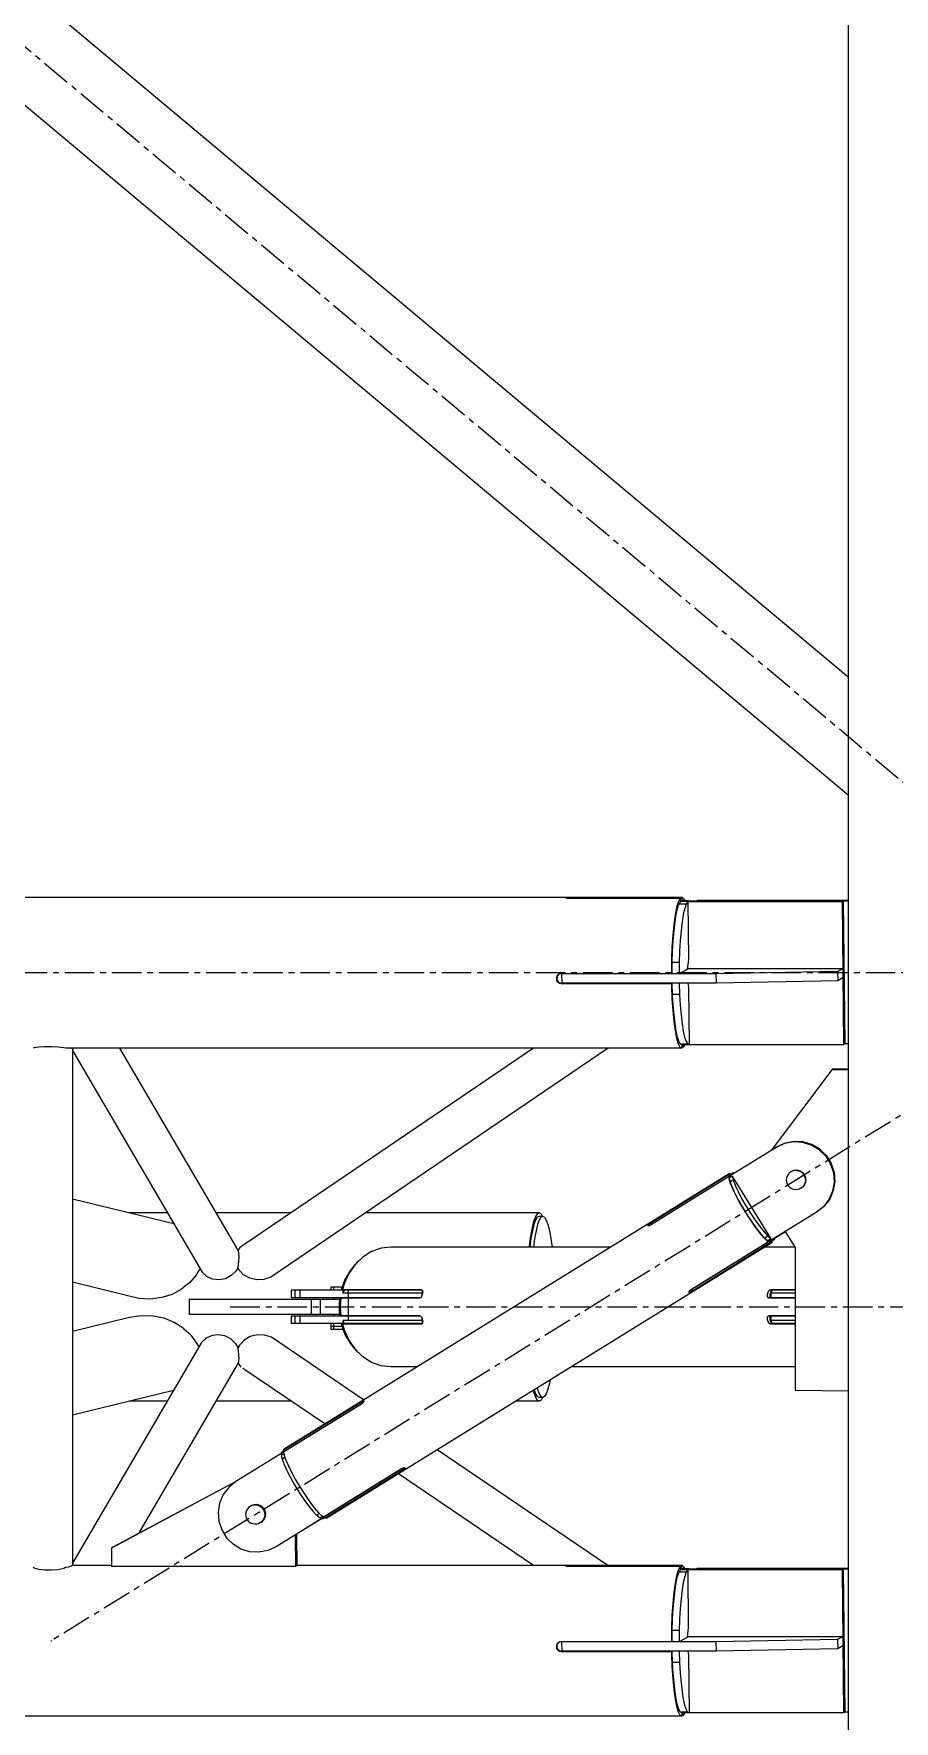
# Model space of a CAD drawing. Header units: millimetres. Extents: x 5143 to 30813, y 232 to 21408.
# Drawn here: x 11544.3 to 11776.2, y 7428.6 to 7883.3 of the extents above; entities that cross this region are included whole.
import ezdxf

# ---------------------------------------------------------------- set-up
doc = ezdxf.new("R2010")
doc.units = ezdxf.units.MM
doc.header["$LTSCALE"] = 0.25
doc.linetypes.add('CENTER', pattern=[50.8, 31.75, -6.35, 6.35, -6.35])
doc.linetypes.add('XKITLINE00', pattern=[0])

msp = doc.modelspace()

# ---------------------------------------------------------------- linework, layer by layer
at = {"color": 8, "linetype": 'CENTER'}
for p, q in [((10096.38, 9090.27), (11840, 7630.27)), ((11840, 7630.27), (10454.1, 7630.27)), ((11840, 7630.27), (11549.01, 7450.27)), ((11749.82, 7574.52), (11750.78, 7575.07)), ((11629, 7544.77), (11629, 7535.77)), ((11597.32, 7540.27), (11840, 7540.27)), ((11605.15, 7484.98), (11604.18, 7484.43))]:
    msp.add_line(p, q, dxfattribs=at)
at = {"color": 8, "linetype": 'XKITLINE00'}
for p, q in [((11763.8, 8951.04), (11763.8, 7286.23)), ((11763.8, 7709.97), (10987.16, 8360.28)), ((11763.8, 7678.19), (10968.19, 8344.39)), ((11718.97, 7650.57), (10454.1, 7650.57)), ((11687.8, 7650.47), (11687.7, 7650.44)), ((11687.7, 7650.44), (11687.7, 7650.41)), ((11687.79, 7650.38), (11687.7, 7650.41)), ((11687.96, 7650.35), (11687.79, 7650.38)), ((11687.97, 7650.5), (11687.8, 7650.47)), ((11688.21, 7650.33), (11687.96, 7650.35)), ((11688.23, 7650.52), (11687.97, 7650.5)), ((11688.51, 7650.32), (11688.21, 7650.33)), ((11688.53, 7650.54), (11688.23, 7650.52)), ((11688.85, 7650.32), (11688.51, 7650.32)), ((11688.87, 7650.55), (11688.53, 7650.54)), ((11718.57, 7650.32), (11688.85, 7650.32)), ((11689.23, 7650.55), (11688.87, 7650.55)), ((11688.87, 7650.55), (11688.88, 7650.32)), ((11718.94, 7650.55), (11689.23, 7650.55)), ((11689.23, 7650.55), (11689.23, 7650.32)), ((11718.01, 7649.35), (11717.57, 7647.86)), ((11718.17, 7648.79), (11717.77, 7647.63)), ((11718.48, 7650.27), (11718.01, 7649.35)), ((11718.59, 7649.48), (11718.17, 7648.79)), ((11720.15, 7648.79), (11718.17, 7648.79)), ((11718.57, 7650.32), (11718.48, 7650.27)), ((11718.57, 7650.32), (11718.57, 7649.45)), ((11762.51, 7649.61), (11718.57, 7649.61)), ((11720.57, 7649.48), (11718.59, 7649.48)), ((11718.93, 7649.67), (11718.93, 7649.61)), ((11720.91, 7649.67), (11718.93, 7649.67)), ((11718.97, 7650.57), (11718.94, 7650.55)), ((11718.94, 7650.55), (11718.95, 7649.67)), ((11719.46, 7650.27), (11718.97, 7650.57)), ((11719.46, 7650.27), (11719.76, 7649.67)), ((11720.15, 7648.79), (11719.75, 7647.63)), ((11720.57, 7649.48), (11720.15, 7648.79)), ((11720.57, 7649.48), (11720.74, 7633.92)), ((11762.17, 7649.42), (11720.57, 7649.42)), ((11720.91, 7649.67), (11720.91, 7649.61)), ((11721.03, 7649.61), (11720.91, 7649.67)), ((11723.17, 7649.77), (11722.89, 7649.61)), ((11763.8, 7649.61), (11722.89, 7649.61)), ((11763.8, 7649.77), (11723.17, 7649.77)), ((11762.51, 7649.61), (11762.17, 7649.42)), ((11762.17, 7649.42), (11762.58, 7610.94)), ((11762.51, 7649.61), (11762.93, 7611.13)), ((11717.08, 7644.02), (11716.8, 7641.66)), ((11717.16, 7645.83), (11716.82, 7643.32)), ((11717.4, 7646.03), (11717.08, 7644.02)), ((11717.57, 7647.86), (11717.16, 7645.83)), ((11717.77, 7647.63), (11717.4, 7646.03)), ((11719.06, 7644.02), (11718.78, 7641.66)), ((11719.38, 7646.03), (11719.06, 7644.02)), ((11719.75, 7647.63), (11719.38, 7646.03)), ((11716.54, 7640.42), (11716.33, 7637.22)), ((11716.82, 7643.32), (11716.54, 7640.42)), ((11716.8, 7641.66), (11716.57, 7639.01)), ((11718.78, 7641.66), (11718.55, 7639.01)), ((11716.33, 7637.22), (11716.2, 7633.8)), ((11716.41, 7636.13), (11716.32, 7633.11)), ((11716.57, 7639.01), (11716.41, 7636.13)), ((11718.39, 7636.13), (11718.3, 7633.11)), ((11718.55, 7639.01), (11718.39, 7636.13)), ((11686.11, 7630), (11685.79, 7629.86)), ((11686.45, 7630.04), (11686.11, 7630)), ((11716.17, 7630.04), (11686.45, 7630.04)), ((11686.63, 7630.04), (11686.58, 7630.01)), ((11716.29, 7630.01), (11686.58, 7630.01)), ((11686.58, 7630.01), (11686.61, 7627.52)), ((11716.2, 7633.8), (11716.16, 7630.27)), ((11716.16, 7630.27), (11716.17, 7630.04)), ((11716.29, 7630.11), (11716.17, 7630.04)), ((11716.32, 7633.11), (11716.29, 7630.01)), ((11718.27, 7630.01), (11716.29, 7630.01)), ((11718.3, 7633.11), (11716.32, 7633.11)), ((11718.3, 7633.11), (11718.27, 7630.01)), ((11720.42, 7631.23), (11718.27, 7630.01)), ((11728.18, 7630.01), (11718.28, 7630.01)), ((11720.74, 7633.92), (11720.42, 7631.23)), ((11762.36, 7631.42), (11720.44, 7631.42)), ((11760.98, 7630.64), (11728.18, 7630.01)), ((11728.18, 7630.01), (11728.21, 7627.52)), ((11762.36, 7631.42), (11760.98, 7630.64)), ((11760.98, 7630.64), (11761.01, 7628.15)), ((11762.36, 7631.42), (11762.39, 7628.93)), ((11685.17, 7629.04), (11685.13, 7628.7)), ((11685.13, 7628.7), (11685.18, 7628.35)), ((11685.3, 7629.37), (11685.17, 7629.04)), ((11685.18, 7628.35), (11685.32, 7628.02)), ((11685.34, 7629.14), (11685.29, 7628.79)), ((11685.29, 7628.79), (11685.34, 7628.44)), ((11685.51, 7629.65), (11685.3, 7629.37)), ((11685.32, 7628.02), (11685.54, 7627.75)), ((11685.47, 7629.46), (11685.34, 7629.14)), ((11685.34, 7628.44), (11685.48, 7628.12)), ((11685.67, 7629.74), (11685.47, 7629.46)), ((11685.48, 7628.12), (11685.7, 7627.84)), ((11685.79, 7629.86), (11685.51, 7629.65)), ((11685.82, 7627.53), (11685.54, 7627.75)), ((11685.88, 7629.9), (11685.67, 7629.74)), ((11685.98, 7627.62), (11685.7, 7627.84)), ((11686.14, 7627.4), (11685.82, 7627.53)), ((11686.3, 7627.49), (11685.98, 7627.62)), ((11686.3, 7627.49), (11686.14, 7627.4)), ((11686.49, 7627.35), (11686.14, 7627.4)), ((11686.65, 7627.44), (11686.3, 7627.49)), ((11686.65, 7627.44), (11686.49, 7627.35)), ((11716.2, 7627.35), (11686.49, 7627.35)), ((11716.31, 7627.52), (11686.61, 7627.52)), ((11716.32, 7627.44), (11686.65, 7627.44)), ((11689.11, 7627.52), (11689.11, 7627.44)), ((11716.32, 7627.42), (11716.2, 7627.35)), ((11716.2, 7627.35), (11716.2, 7626.75)), ((11716.2, 7626.75), (11716.33, 7623.33)), ((11718.29, 7627.52), (11716.31, 7627.52)), ((11716.32, 7627.52), (11716.31, 7627.52)), ((11716.31, 7627.52), (11716.41, 7624.49)), ((11718.3, 7627.52), (11718.29, 7627.52)), ((11718.29, 7627.52), (11718.39, 7624.49)), ((11728.21, 7627.52), (11718.3, 7627.52)), ((11720.64, 7627.52), (11720.82, 7626.44)), ((11720.82, 7626.44), (11720.99, 7610.88)), ((11761.01, 7628.15), (11728.21, 7627.52)), ((11762.39, 7628.93), (11761.01, 7628.15)), ((11716.33, 7623.33), (11716.54, 7620.12)), ((11718.39, 7624.49), (11716.41, 7624.49)), ((11716.41, 7624.49), (11716.57, 7621.61)), ((11716.57, 7621.61), (11716.79, 7618.95)), ((11718.39, 7624.49), (11718.55, 7621.61)), ((11718.55, 7621.61), (11718.77, 7618.95)), ((11716.54, 7620.12), (11716.82, 7617.23)), ((11716.79, 7618.95), (11717.07, 7616.58)), ((11716.82, 7617.23), (11717.16, 7614.72)), ((11717.07, 7616.58), (11717.4, 7614.57)), ((11718.77, 7618.95), (11719.05, 7616.58)), ((11719.05, 7616.58), (11719.38, 7614.57)), ((11717.16, 7614.72), (11717.57, 7612.69)), ((11717.4, 7614.57), (11717.76, 7612.95)), ((11717.57, 7612.69), (11718.01, 7611.2)), ((11717.76, 7612.95), (11718.16, 7611.78)), ((11718.16, 7611.78), (11718.58, 7611.08)), ((11719.38, 7614.57), (11719.74, 7612.95)), ((11719.74, 7612.95), (11720.14, 7611.78)), ((11720.14, 7611.78), (11720.56, 7611.08)), ((11544.4, 7610.05), (11544.17, 7609.97)), ((11545.66, 7610.25), (11544.4, 7610.05)), ((11547.25, 7610.36), (11545.66, 7610.25)), ((11549.01, 7610.37), (11547.25, 7610.36)), ((11550.77, 7610.27), (11549.01, 7610.37)), ((11552.36, 7610.08), (11550.77, 7610.27)), ((11552.86, 7609.97), (11552.36, 7610.08)), ((11718.97, 7609.97), (11552.84, 7609.97)), ((11553.62, 7609.96), (11552.86, 7609.97)), ((11554.43, 7609.95), (11553.62, 7609.96)), ((11554.23, 7609.97), (11554.21, 7609.95)), ((11554.58, 7609.94), (11554.43, 7609.95)), ((11554.62, 7609.97), (11554.58, 7609.94)), ((11554.71, 7609.97), (11554.71, 7470.61)), ((11554.71, 7609.34), (11589.66, 7549.64)), ((11567.45, 7609.97), (11599.05, 7556.01)), ((11678.97, 7609.97), (11601.17, 7557.21)), ((11699.1, 7609.97), (11608.16, 7548.3)), ((11718.01, 7611.2), (11718.48, 7610.28)), ((11718.97, 7609.97), (11718.48, 7610.28)), ((11720.56, 7611.08), (11718.58, 7611.08)), ((11719.01, 7610.88), (11718.58, 7611.08)), ((11719, 7610), (11718.97, 7609.97)), ((11718.99, 7610.88), (11719, 7610)), ((11719.37, 7610.23), (11719, 7610.23)), ((11720.99, 7610.88), (11719.01, 7610.88)), ((11719.37, 7610.88), (11719.37, 7610.23)), ((11719.46, 7610.28), (11719.37, 7610.23)), ((11719.76, 7610.88), (11719.46, 7610.28)), ((11720.99, 7610.88), (11720.56, 7611.08)), ((11762.58, 7610.94), (11720.99, 7610.94)), ((11762.93, 7611.13), (11762.58, 7610.94)), ((11763.8, 7611.13), (11762.93, 7611.13)), ((11759.42, 7604.18), (11743.1, 7582.47)), ((11759.83, 7604.42), (11759.42, 7604.18)), ((11763.8, 7604.13), (11759.42, 7604.18)), ((11763.8, 7604.37), (11759.83, 7604.42)), ((11749.05, 7584.77), (11746.64, 7584.31)), ((11749.26, 7584.88), (11746.84, 7584.43)), ((11751.51, 7584.63), (11749.05, 7584.77)), ((11751.71, 7584.74), (11749.26, 7584.88)), ((11753.87, 7583.9), (11751.51, 7584.63)), ((11754.07, 7584.02), (11751.71, 7584.74)), ((11744.41, 7583.28), (11731.56, 7575.34)), ((11746.64, 7584.31), (11744.41, 7583.28)), ((11744.62, 7583.4), (11744.41, 7583.28)), ((11746.84, 7584.43), (11744.62, 7583.4)), ((11746.84, 7584.43), (11746.64, 7584.31)), ((11755.99, 7582.63), (11753.87, 7583.9)), ((11756.2, 7582.75), (11754.07, 7584.02)), ((11757.76, 7580.89), (11755.99, 7582.63)), ((11757.96, 7581), (11756.2, 7582.75)), ((11757.76, 7580.89), (11759.06, 7578.77)), ((11757.96, 7581), (11759.27, 7578.89)), ((11731.7, 7576.16), (11611.76, 7501.97)), ((11731.55, 7575.83), (11710.56, 7562.84)), ((11731.7, 7576.16), (11731.55, 7575.83)), ((11731.55, 7575.83), (11731.78, 7575.47)), ((11732.08, 7576.13), (11731.7, 7576.16)), ((11732.58, 7576.05), (11731.74, 7575.53)), ((11731.8, 7575.71), (11731.74, 7575.53)), ((11731.74, 7575.53), (11731.78, 7575.47)), ((11732.59, 7575.52), (11731.75, 7575)), ((11732.64, 7576.23), (11731.8, 7575.71)), ((11731.91, 7575.82), (11731.8, 7575.71)), ((11732.75, 7576.34), (11731.91, 7575.82)), ((11732.08, 7576.13), (11732.17, 7575.98)), ((11732.64, 7576.23), (11732.58, 7576.05)), ((11732.58, 7576.05), (11732.62, 7575.99)), ((11732.59, 7575.52), (11743.01, 7558.65)), ((11732.59, 7575.52), (11732.85, 7574.47)), ((11732.75, 7576.34), (11732.64, 7576.23)), ((11732.91, 7576.38), (11732.75, 7576.34)), ((11733.1, 7576.34), (11732.91, 7576.38)), ((11733.1, 7576.34), (11733.13, 7576.3)), ((11747.36, 7575.55), (11747.2, 7575.07)), ((11747.61, 7575.98), (11747.36, 7575.55)), ((11747.95, 7576.36), (11747.61, 7575.98)), ((11748.35, 7576.67), (11747.95, 7576.36)), ((11748.8, 7576.89), (11748.35, 7576.67)), ((11748.91, 7576.95), (11748.46, 7576.73)), ((11749.29, 7577.02), (11748.8, 7576.89)), ((11749.4, 7577.08), (11748.91, 7576.95)), ((11749.79, 7577.05), (11749.29, 7577.02)), ((11749.9, 7577.11), (11749.4, 7577.08)), ((11750.29, 7576.98), (11749.79, 7577.05)), ((11750.4, 7577.04), (11749.9, 7577.11)), ((11750.77, 7576.81), (11750.29, 7576.98)), ((11750.88, 7576.87), (11750.4, 7577.04)), ((11751.21, 7576.55), (11750.77, 7576.81)), ((11751.32, 7576.61), (11750.88, 7576.87)), ((11751.59, 7576.21), (11751.21, 7576.55)), ((11751.7, 7576.28), (11751.32, 7576.61)), ((11751.59, 7576.21), (11751.89, 7575.81)), ((11751.7, 7576.28), (11752, 7575.87)), ((11752, 7575.87), (11751.89, 7575.81)), ((11751.89, 7575.81), (11752.12, 7575.35)), ((11752, 7575.87), (11752.23, 7575.41)), ((11752.23, 7575.41), (11752.36, 7574.92)), ((11759.06, 7578.77), (11759.83, 7576.41)), ((11759.27, 7578.89), (11760.03, 7576.53)), ((11759.83, 7576.41), (11760.01, 7573.94)), ((11760.03, 7576.53), (11760.22, 7574.06)), ((11731.57, 7575.3), (11710.57, 7562.31)), ((11731.56, 7575.33), (11710.67, 7562.4)), ((11731.56, 7575.34), (11731.76, 7575.01)), ((11731.57, 7575.3), (11731.75, 7575)), ((11731.57, 7575.3), (11731.62, 7574.87)), ((11731.62, 7574.87), (11732.02, 7573.6)), ((11731.75, 7575), (11732.01, 7573.95)), ((11732.85, 7574.47), (11732.01, 7573.95)), ((11732.01, 7573.95), (11732.53, 7572.56)), ((11732.02, 7573.6), (11732.69, 7571.99)), ((11732.53, 7572.56), (11733.3, 7570.88)), ((11732.69, 7571.99), (11733.6, 7570.12)), ((11732.85, 7574.47), (11733.37, 7573.08)), ((11733.3, 7570.88), (11734.27, 7569)), ((11733.37, 7573.08), (11734.14, 7571.4)), ((11734.14, 7571.4), (11735.11, 7569.52)), ((11747.2, 7575.07), (11747.14, 7574.56)), ((11747.14, 7574.56), (11747.17, 7574.06)), ((11747.17, 7574.06), (11747.3, 7573.56)), ((11747.3, 7573.56), (11747.53, 7573.11)), ((11747.53, 7573.11), (11747.84, 7572.7)), ((11748.22, 7572.36), (11747.84, 7572.7)), ((11748.65, 7572.1), (11748.22, 7572.36)), ((11749.13, 7571.94), (11748.65, 7572.1)), ((11749.63, 7571.87), (11749.13, 7571.94)), ((11750.14, 7571.9), (11749.63, 7571.87)), ((11750.62, 7572.02), (11750.14, 7571.9)), ((11751.08, 7572.24), (11750.62, 7572.02)), ((11751.48, 7572.55), (11751.08, 7572.24)), ((11751.19, 7572.31), (11751.08, 7572.24)), ((11751.59, 7572.61), (11751.19, 7572.31)), ((11751.81, 7572.93), (11751.48, 7572.55)), ((11751.92, 7572.99), (11751.59, 7572.61)), ((11752.06, 7573.37), (11751.81, 7572.93)), ((11752.17, 7573.43), (11751.92, 7572.99)), ((11752.22, 7573.85), (11752.06, 7573.37)), ((11752.12, 7575.35), (11752.25, 7574.86)), ((11752.33, 7573.91), (11752.17, 7573.43)), ((11752.29, 7574.35), (11752.22, 7573.85)), ((11752.25, 7574.86), (11752.29, 7574.35)), ((11752.4, 7574.41), (11752.33, 7573.91)), ((11752.36, 7574.92), (11752.4, 7574.41)), ((11759.61, 7571.51), (11758.63, 7569.24)), ((11759.81, 7571.62), (11758.84, 7569.36)), ((11760.01, 7573.94), (11759.61, 7571.51)), ((11760.22, 7574.06), (11759.81, 7571.62)), ((11582.02, 7562.7), (11554.71, 7569.34)), ((11733.6, 7570.12), (11734.71, 7568.08)), ((11734.27, 7569), (11735.4, 7567.02)), ((11734.71, 7568.08), (11735.95, 7565.99)), ((11735.11, 7569.52), (11736.24, 7567.54)), ((11735.4, 7567.02), (11736.63, 7565.03)), ((11736.24, 7567.54), (11737.47, 7565.55)), ((11757.14, 7567.29), (11755.23, 7565.75)), ((11757.35, 7567.41), (11755.44, 7565.87)), ((11758.63, 7569.24), (11757.14, 7567.29)), ((11757.35, 7567.41), (11757.14, 7567.29)), ((11758.84, 7569.36), (11757.35, 7567.41)), ((11580.28, 7565.67), (11569.79, 7565.67)), ((11613.72, 7565.67), (11593.31, 7565.67)), ((11680.51, 7565.67), (11633.78, 7565.67)), ((11678.92, 7562.91), (11678.45, 7560.82)), ((11679.11, 7562.47), (11678.69, 7560.8)), ((11679.43, 7564.43), (11678.92, 7562.91)), ((11679.56, 7563.69), (11679.11, 7562.47)), ((11679.96, 7565.36), (11679.43, 7564.43)), ((11680.03, 7564.43), (11679.56, 7563.69)), ((11680.1, 7562.47), (11679.68, 7560.8)), ((11680.51, 7565.67), (11679.96, 7565.36)), ((11680.51, 7564.67), (11680.03, 7564.43)), ((11680.55, 7563.69), (11680.1, 7562.47)), ((11681.06, 7565.36), (11680.51, 7565.67)), ((11681.5, 7564.67), (11680.51, 7564.67)), ((11681.02, 7564.43), (11680.55, 7563.69)), ((11681.5, 7564.67), (11681.02, 7564.43)), ((11681.06, 7565.36), (11681.45, 7564.67)), ((11681.98, 7564.43), (11681.5, 7564.67)), ((11681.98, 7564.43), (11682.45, 7563.69)), ((11682.45, 7563.69), (11682.9, 7562.47)), ((11682.9, 7562.47), (11683.32, 7560.8)), ((11709.84, 7562.31), (11709.82, 7562.19)), ((11709.82, 7562.19), (11709.87, 7562.12)), ((11709.86, 7562.35), (11709.84, 7562.31)), ((11709.95, 7562.43), (11709.86, 7562.35)), ((11709.98, 7562.09), (11709.87, 7562.12)), ((11710.13, 7562.56), (11709.95, 7562.43)), ((11710.14, 7562.12), (11709.98, 7562.09)), ((11710.34, 7562.7), (11710.13, 7562.56)), ((11710.35, 7562.19), (11710.14, 7562.12)), ((11710.56, 7562.84), (11710.34, 7562.7)), ((11710.34, 7562.7), (11710.57, 7562.32)), ((11710.57, 7562.31), (11710.35, 7562.19)), ((11710.56, 7562.84), (11710.79, 7562.48)), ((11710.67, 7562.4), (11710.67, 7562.38)), ((11735.95, 7565.99), (11737.27, 7563.94)), ((11736.63, 7565.03), (11737.9, 7563.13)), ((11737.27, 7563.94), (11738.59, 7562.03)), ((11737.47, 7565.55), (11738.74, 7563.65)), ((11737.9, 7563.13), (11739.15, 7561.41)), ((11738.59, 7562.03), (11739.86, 7560.37)), ((11738.74, 7563.65), (11739.98, 7561.93)), ((11739.98, 7561.93), (11741.15, 7560.48)), ((11755.23, 7565.75), (11742.38, 7557.81)), ((11755.44, 7565.87), (11755.23, 7565.75)), ((11601.17, 7557.21), (11600.41, 7556.67)), ((11601.32, 7557.26), (11601.17, 7557.21)), ((11743.21, 7557.53), (11623.27, 7483.33)), ((11678.03, 7558.24), (11677.82, 7556.42)), ((11678.31, 7558.72), (11677.99, 7556.42)), ((11678.45, 7560.82), (11678.03, 7558.24)), ((11678.69, 7560.8), (11678.31, 7558.72)), ((11679.3, 7558.72), (11678.98, 7556.42)), ((11679.68, 7560.8), (11679.3, 7558.72)), ((11683.32, 7560.8), (11683.71, 7558.72)), ((11683.71, 7558.72), (11684.02, 7556.42)), ((11742.35, 7557.83), (11721.36, 7544.84)), ((11742.48, 7557.86), (11721.49, 7544.88)), ((11742.83, 7557.56), (11721.84, 7544.57)), ((11739.15, 7561.41), (11740.31, 7559.96)), ((11739.86, 7560.37), (11741.01, 7559.03)), ((11740.31, 7559.96), (11741.33, 7558.84)), ((11741.98, 7558.08), (11741.01, 7559.03)), ((11741.15, 7560.48), (11742.17, 7559.36)), ((11742.17, 7559.36), (11741.33, 7558.84)), ((11742.17, 7558.13), (11741.33, 7558.84)), ((11742.35, 7557.83), (11741.98, 7558.08)), ((11743.01, 7558.65), (11742.17, 7559.36)), ((11743.01, 7558.65), (11742.17, 7558.13)), ((11742.17, 7558.13), (11742.35, 7557.83)), ((11742.18, 7558.13), (11742.38, 7557.81)), ((11742.6, 7557.94), (11742.83, 7557.56)), ((11742.6, 7557.94), (11742.64, 7557.87)), ((11743.48, 7558.39), (11742.64, 7557.87)), ((11742.84, 7557.83), (11742.64, 7557.87)), ((11743.21, 7557.53), (11742.83, 7557.56)), ((11743.68, 7558.35), (11742.84, 7557.83)), ((11743, 7557.87), (11742.84, 7557.83)), ((11743.84, 7558.39), (11743, 7557.87)), ((11743.35, 7557.86), (11743.21, 7557.53)), ((11743.25, 7558.03), (11743.35, 7557.86)), ((11743.44, 7558.46), (11743.48, 7558.39)), ((11743.68, 7558.35), (11743.48, 7558.39)), ((11743.84, 7558.39), (11743.68, 7558.35)), ((11743.94, 7558.5), (11743.84, 7558.39)), ((11744.01, 7558.68), (11743.94, 7558.5)), ((11743.95, 7558.77), (11744.01, 7558.68)), ((11746.89, 7560.54), (11743.97, 7558.74)), ((11746.88, 7560.55), (11743.98, 7558.76)), ((11746.87, 7560.58), (11749.51, 7556.29)), ((11599.05, 7556.01), (11598.89, 7556.16)), ((11599.05, 7556.01), (11599.25, 7555.64)), ((11599.25, 7555.64), (11599.22, 7555.59)), ((11599.25, 7555.64), (11599.48, 7555.14)), ((11599.82, 7556.25), (11599.29, 7555.47)), ((11599.53, 7553.58), (11599.42, 7551.84)), ((11599.48, 7555.14), (11599.47, 7555.04)), ((11599.47, 7555.04), (11599.57, 7553.78)), ((11599.57, 7553.78), (11599.53, 7553.58)), ((11600.41, 7556.67), (11599.82, 7556.25)), ((11632.98, 7553.7), (11630.9, 7551.69)), ((11631.97, 7552.73), (11631.46, 7552.33)), ((11635.34, 7555.2), (11632.98, 7553.7)), ((11637.91, 7556.11), (11635.34, 7555.2)), ((11640.58, 7556.42), (11637.91, 7556.11)), ((11699.8, 7556.42), (11640.58, 7556.42)), ((11749.43, 7556.42), (11741.42, 7556.42)), ((11749.51, 7556.29), (11749.51, 7517.72)), ((11588.08, 7548.84), (11586.3, 7546.8)), ((11588.59, 7549.83), (11588.08, 7548.84)), ((11589.11, 7550.58), (11588.59, 7549.83)), ((11590.91, 7548.48), (11589.66, 7549.64)), ((11592.48, 7547.76), (11590.91, 7548.48)), ((11597.55, 7548.72), (11595.97, 7547.89)), ((11598.67, 7549.83), (11597.55, 7548.72)), ((11598.81, 7549.96), (11598.67, 7549.83)), ((11599.24, 7550.72), (11598.81, 7549.96)), ((11599.35, 7551.54), (11599.24, 7550.72)), ((11599.26, 7550.9), (11599.61, 7550.24)), ((11599.42, 7551.84), (11599.35, 7551.54)), ((11600.02, 7549.83), (11599.61, 7550.24)), ((11600.02, 7549.83), (11600.86, 7548.93)), ((11602.5, 7548.01), (11600.86, 7548.93)), ((11608.16, 7548.3), (11606.34, 7547.68)), ((11629.2, 7549.25), (11627.94, 7546.46)), ((11629.63, 7550.19), (11628.19, 7547.67)), ((11630.9, 7551.69), (11629.2, 7549.25)), ((11630.84, 7551.6), (11629.63, 7550.19)), ((11631.46, 7552.33), (11630.98, 7551.77)), ((11569.62, 7543.3), (11554.71, 7546.93)), ((11581.64, 7543.67), (11578.79, 7542.78)), ((11584.15, 7545.05), (11581.64, 7543.67)), ((11585.26, 7546.02), (11584.15, 7545.05)), ((11586.3, 7546.8), (11585.26, 7546.02)), ((11594.22, 7547.56), (11592.48, 7547.76)), ((11595.97, 7547.89), (11594.22, 7547.56)), ((11604.39, 7547.58), (11602.5, 7548.01)), ((11606.34, 7547.68), (11604.39, 7547.58)), ((11613.71, 7544.77), (11613.71, 7542.77)), ((11648.98, 7544.77), (11613.71, 7544.77)), ((11614.7, 7544.77), (11614.7, 7542.77)), ((11616.04, 7544.77), (11616.04, 7542.77)), ((11627.45, 7545.57), (11624.41, 7545.57)), ((11624.41, 7545.57), (11624.41, 7544.77)), ((11625.1, 7545.57), (11625.1, 7544.77)), ((11628.19, 7547.67), (11627.2, 7544.87)), ((11627.53, 7544.87), (11627.2, 7544.87)), ((11627.94, 7546.46), (11627.53, 7544.87)), ((11648.77, 7544.87), (11627.53, 7544.87)), ((11627.62, 7544.77), (11627.62, 7543.97)), ((11628.01, 7544.77), (11627.62, 7543.97)), ((11648.86, 7543.97), (11627.62, 7543.97)), ((11628.49, 7547.67), (11628.19, 7547.67)), ((11631.45, 7544.87), (11631.45, 7544.77)), ((11633.59, 7544.87), (11633.59, 7544.77)), ((11648.93, 7544.83), (11648.77, 7544.87)), ((11649.12, 7544.5), (11648.86, 7543.97)), ((11648.86, 7543.97), (11648.86, 7543.16)), ((11648.93, 7544.83), (11649.04, 7544.7)), ((11649.03, 7543.62), (11648.95, 7543.43)), ((11649.11, 7543.93), (11649.03, 7543.62)), ((11649.04, 7544.7), (11649.12, 7544.5)), ((11649.14, 7544.23), (11649.11, 7543.93)), ((11649.12, 7544.5), (11649.14, 7544.23)), ((11720.89, 7544.41), (11720.87, 7544.29)), ((11720.87, 7544.29), (11720.92, 7544.21)), ((11720.99, 7544.54), (11720.89, 7544.41)), ((11721.04, 7544.17), (11720.92, 7544.21)), ((11721.15, 7544.69), (11720.99, 7544.54)), ((11721.08, 7544.18), (11721.04, 7544.17)), ((11721.19, 7544.22), (11721.08, 7544.18)), ((11721.36, 7544.84), (11721.15, 7544.69)), ((11721.39, 7544.32), (11721.19, 7544.22)), ((11721.36, 7544.84), (11721.61, 7544.44)), ((11721.61, 7544.44), (11721.39, 7544.32)), ((11721.49, 7544.88), (11721.46, 7544.9)), ((11721.61, 7544.95), (11721.84, 7544.57)), ((11721.84, 7544.57), (11721.61, 7544.44)), ((11741.98, 7543.62), (11741.96, 7543.43)), ((11742.06, 7543.93), (11741.98, 7543.62)), ((11742.18, 7544.23), (11742.06, 7543.93)), ((11742.34, 7544.5), (11742.18, 7544.23)), ((11742.52, 7544.7), (11742.34, 7544.5)), ((11742.7, 7544.83), (11742.52, 7544.7)), ((11742.72, 7543.62), (11742.69, 7543.32)), ((11742.88, 7544.87), (11742.7, 7544.83)), ((11743.44, 7544.83), (11742.7, 7544.83)), ((11742.8, 7543.93), (11742.72, 7543.62)), ((11742.92, 7544.23), (11742.8, 7543.93)), ((11749.51, 7544.87), (11742.88, 7544.87)), ((11743.08, 7544.5), (11742.92, 7544.23)), ((11743.36, 7544.77), (11742.96, 7543.97)), ((11749.51, 7543.97), (11742.96, 7543.97)), ((11742.96, 7543.97), (11742.96, 7542.77)), ((11743.26, 7544.7), (11743.08, 7544.5)), ((11743.35, 7544.77), (11743.26, 7544.7)), ((11743.44, 7544.83), (11743.36, 7544.77)), ((11749.51, 7544.77), (11743.36, 7544.77)), ((11743.62, 7544.87), (11743.44, 7544.83)), ((11569.62, 7543.3), (11569.53, 7543.34)), ((11572.62, 7542.59), (11569.62, 7543.3)), ((11575.73, 7542.41), (11572.62, 7542.59)), ((11578.79, 7542.78), (11575.73, 7542.41)), ((11586.15, 7542.27), (11586.15, 7538.27)), ((11624.24, 7542.27), (11586.15, 7542.27)), ((11648.58, 7542.77), (11613.71, 7542.77)), ((11619.09, 7542.27), (11619.09, 7538.27)), ((11621.52, 7542.27), (11621.52, 7538.27)), ((11626.73, 7542.27), (11624.24, 7542.27)), ((11625.06, 7542.77), (11625.06, 7542.27)), ((11626.65, 7541.48), (11626.61, 7540.27)), ((11626.61, 7540.27), (11626.65, 7539.07)), ((11626.77, 7542.67), (11626.65, 7541.48)), ((11627, 7541.48), (11626.65, 7541.48)), ((11627, 7539.07), (11626.65, 7539.07)), ((11626.65, 7539.07), (11626.77, 7537.87)), ((11627.1, 7542.67), (11626.77, 7542.67)), ((11627.1, 7542.67), (11626.9, 7540.27)), ((11626.9, 7540.27), (11627.1, 7537.87)), ((11648.34, 7542.67), (11627.1, 7542.67)), ((11632.95, 7542.77), (11632.95, 7542.67)), ((11648.51, 7542.72), (11648.34, 7542.67)), ((11648.67, 7542.85), (11648.51, 7542.72)), ((11648.81, 7543.05), (11648.67, 7542.85)), ((11648.92, 7543.32), (11648.81, 7543.05)), ((11648.95, 7543.43), (11648.92, 7543.32)), ((11741.96, 7543.43), (11741.97, 7543.32)), ((11741.97, 7543.32), (11742.03, 7543.05)), ((11742.03, 7543.05), (11742.14, 7542.85)), ((11742.28, 7542.72), (11742.14, 7542.85)), ((11742.99, 7542.72), (11742.28, 7542.72)), ((11742.44, 7542.67), (11742.28, 7542.72)), ((11749.51, 7542.67), (11742.44, 7542.67)), ((11742.69, 7543.32), (11742.69, 7543.26)), ((11742.69, 7543.26), (11742.75, 7543.05)), ((11742.75, 7543.05), (11742.85, 7542.85)), ((11742.99, 7542.72), (11742.85, 7542.85)), ((11749.51, 7542.77), (11742.96, 7542.77)), ((11743.15, 7542.67), (11742.99, 7542.72)), ((11570.09, 7537.42), (11554.71, 7533.68)), ((11573.22, 7537.9), (11570.09, 7537.42)), ((11576.38, 7537.83), (11573.22, 7537.9)), ((11579.42, 7537.22), (11576.38, 7537.83)), ((11582.18, 7536.11), (11579.42, 7537.22)), ((11584.53, 7534.54), (11582.18, 7536.11)), ((11584.53, 7534.54), (11584.74, 7534.31)), ((11626.73, 7538.27), (11586.15, 7538.27)), ((11613.71, 7537.77), (11613.71, 7535.77)), ((11648.58, 7537.77), (11613.71, 7537.77)), ((11614.7, 7535.77), (11613.71, 7535.77)), ((11614.7, 7537.77), (11614.7, 7535.77)), ((11628.01, 7535.77), (11614.7, 7535.77)), ((11616.04, 7537.77), (11616.04, 7535.77)), ((11624.41, 7535.77), (11624.41, 7534.97)), ((11627.45, 7534.97), (11624.41, 7534.97)), ((11624.41, 7534.97), (11624.41, 7534.17)), ((11627.45, 7534.97), (11624.41, 7534.97)), ((11625.06, 7538.27), (11625.06, 7537.77)), ((11625.1, 7535.77), (11625.1, 7534.97)), ((11625.1, 7534.97), (11625.1, 7534.17)), ((11627.1, 7537.87), (11626.77, 7537.87)), ((11648.34, 7537.87), (11627.1, 7537.87)), ((11627.53, 7535.67), (11627.2, 7535.67)), ((11627.2, 7535.67), (11628.19, 7532.88)), ((11648.77, 7535.67), (11627.53, 7535.67)), ((11627.53, 7535.67), (11627.94, 7534.09)), ((11648.86, 7536.58), (11627.62, 7536.58)), ((11627.62, 7536.58), (11627.62, 7535.77)), ((11627.62, 7536.58), (11628.01, 7535.77)), ((11648.98, 7535.77), (11628.01, 7535.77)), ((11631.45, 7535.77), (11631.45, 7535.67)), ((11632.95, 7537.87), (11632.95, 7537.77)), ((11633.59, 7535.77), (11633.59, 7535.67)), ((11648.51, 7537.83), (11648.34, 7537.87)), ((11648.67, 7537.7), (11648.51, 7537.83)), ((11648.67, 7537.7), (11648.81, 7537.5)), ((11648.93, 7535.72), (11648.77, 7535.67)), ((11648.81, 7537.5), (11648.92, 7537.23)), ((11648.86, 7537.39), (11648.86, 7536.58)), ((11648.86, 7536.58), (11649.12, 7536.05)), ((11648.92, 7537.23), (11648.95, 7537.12)), ((11649.04, 7535.85), (11648.93, 7535.72)), ((11648.95, 7537.12), (11649.03, 7536.93)), ((11649.03, 7536.93), (11649.11, 7536.62)), ((11649.12, 7536.05), (11649.04, 7535.85)), ((11649.11, 7536.62), (11649.14, 7536.32)), ((11649.14, 7536.32), (11649.12, 7536.05)), ((11741.97, 7537.23), (11741.96, 7537.12)), ((11741.96, 7537.12), (11741.98, 7536.93)), ((11742.03, 7537.5), (11741.97, 7537.23)), ((11741.98, 7536.93), (11742.06, 7536.62)), ((11742.14, 7537.7), (11742.03, 7537.5)), ((11742.06, 7536.62), (11742.18, 7536.32)), ((11742.28, 7537.83), (11742.14, 7537.7)), ((11742.18, 7536.32), (11742.34, 7536.05)), ((11742.44, 7537.87), (11742.28, 7537.83)), ((11742.99, 7537.83), (11742.28, 7537.83)), ((11742.34, 7536.05), (11742.52, 7535.85)), ((11749.51, 7537.87), (11742.44, 7537.87)), ((11742.7, 7535.72), (11742.52, 7535.85)), ((11742.75, 7537.5), (11742.69, 7537.29)), ((11742.69, 7537.29), (11742.69, 7537.23)), ((11742.69, 7537.23), (11742.72, 7536.93)), ((11743.44, 7535.72), (11742.7, 7535.72)), ((11742.88, 7535.67), (11742.7, 7535.72)), ((11742.72, 7536.93), (11742.8, 7536.62)), ((11742.85, 7537.7), (11742.75, 7537.5)), ((11742.8, 7536.62), (11742.92, 7536.32)), ((11742.99, 7537.83), (11742.85, 7537.7)), ((11749.51, 7535.67), (11742.88, 7535.67)), ((11742.92, 7536.32), (11743.08, 7536.05)), ((11749.51, 7537.77), (11742.96, 7537.77)), ((11742.96, 7537.77), (11742.96, 7536.58)), ((11749.51, 7536.58), (11742.96, 7536.58)), ((11742.96, 7536.58), (11743.36, 7535.77)), ((11743.15, 7537.87), (11742.99, 7537.83)), ((11743.08, 7536.05), (11743.26, 7535.85)), ((11743.35, 7535.78), (11743.26, 7535.85)), ((11743.44, 7535.72), (11743.36, 7535.77)), ((11749.51, 7535.77), (11743.36, 7535.77)), ((11743.62, 7535.67), (11743.44, 7535.72)), ((11589.54, 7530.7), (11554.71, 7471.21)), ((11586.61, 7532.66), (11584.74, 7534.31)), ((11586.61, 7532.66), (11588.14, 7530.52)), ((11588.14, 7530.52), (11588.78, 7529.4)), ((11590.78, 7531.86), (11589.54, 7530.7)), ((11592.35, 7532.58), (11590.78, 7531.86)), ((11594.09, 7532.79), (11592.35, 7532.58)), ((11595.84, 7532.46), (11594.09, 7532.79)), ((11597.42, 7531.64), (11595.84, 7532.46)), ((11598.57, 7530.51), (11597.42, 7531.64)), ((11598.69, 7530.4), (11598.57, 7530.51)), ((11598.69, 7530.4), (11599.29, 7529.35)), ((11599.8, 7530.05), (11599.33, 7529.1)), ((11600.27, 7530.51), (11599.8, 7530.05)), ((11601.04, 7531.36), (11600.27, 7530.51)), ((11602.67, 7532.3), (11601.04, 7531.36)), ((11604.56, 7532.76), (11602.67, 7532.3)), ((11606.52, 7532.68), (11604.56, 7532.76)), ((11608.36, 7532.09), (11606.52, 7532.68)), ((11633.21, 7515.24), (11608.36, 7532.09)), ((11627.73, 7534.17), (11624.41, 7534.17)), ((11627.94, 7534.09), (11629.2, 7531.3)), ((11628.49, 7532.88), (11628.19, 7532.88)), ((11628.19, 7532.88), (11629.63, 7530.36)), ((11629.2, 7531.3), (11630.9, 7528.85)), ((11629.63, 7530.36), (11630.84, 7528.94)), ((11599.29, 7529.35), (11599.34, 7528.99)), ((11599.48, 7525.4), (11599.32, 7525.06)), ((11599.34, 7528.99), (11599.41, 7528.7)), ((11599.41, 7528.7), (11599.52, 7526.95)), ((11599.56, 7526.76), (11599.47, 7525.5)), ((11599.47, 7525.5), (11599.48, 7525.4)), ((11599.52, 7526.95), (11599.56, 7526.76)), ((11632.98, 7526.85), (11630.9, 7528.85)), ((11630.98, 7528.78), (11631.46, 7528.22)), ((11631.97, 7527.82), (11631.46, 7528.22)), ((11635.34, 7525.35), (11632.98, 7526.85)), ((11598.96, 7524.38), (11572.5, 7479.19)), ((11599.32, 7525.06), (11598.96, 7524.38)), ((11599.36, 7525.14), (11600.11, 7524.08)), ((11601.48, 7523.14), (11600.66, 7523.71)), ((11622.71, 7508.74), (11601.48, 7523.14)), ((11637.91, 7524.44), (11635.34, 7525.35)), ((11640.58, 7524.12), (11637.91, 7524.44)), ((11647.58, 7524.12), (11640.58, 7524.12)), ((11749.51, 7524.12), (11689.21, 7524.12)), ((11581.97, 7517.78), (11554.71, 7511.15)), ((11678.9, 7517.75), (11678.92, 7517.64)), ((11678.92, 7517.64), (11679.43, 7516.12)), ((11679.17, 7517.92), (11679.56, 7516.86)), ((11679.56, 7516.86), (11680.03, 7516.12)), ((11680.01, 7518.44), (11680.1, 7518.08)), ((11680.1, 7518.08), (11680.55, 7516.86)), ((11680.55, 7516.86), (11681.02, 7516.12)), ((11682.45, 7516.86), (11681.98, 7516.12)), ((11682.9, 7518.08), (11682.45, 7516.86)), ((11683.32, 7519.75), (11682.9, 7518.08)), ((11683.48, 7520.58), (11683.32, 7519.75)), ((11763.8, 7517.57), (11749.51, 7517.72)), ((11580.27, 7514.87), (11570.04, 7514.87)), ((11613.69, 7514.87), (11593.39, 7514.87)), ((11632.61, 7514.63), (11611.61, 7501.64)), ((11632.62, 7514.09), (11611.63, 7501.11)), ((11632.71, 7514.18), (11611.72, 7501.2)), ((11632.83, 7514.75), (11632.61, 7514.63)), ((11632.61, 7514.63), (11632.84, 7514.25)), ((11632.84, 7514.25), (11632.62, 7514.09)), ((11632.82, 7514.25), (11632.71, 7514.18)), ((11632.71, 7514.18), (11632.72, 7514.16)), ((11632.82, 7514.25), (11632.83, 7514.24)), ((11633.01, 7514.86), (11632.83, 7514.75)), ((11632.83, 7514.75), (11633.03, 7514.42)), ((11633.03, 7514.42), (11632.84, 7514.25)), ((11633.16, 7514.92), (11633.01, 7514.86)), ((11633.18, 7514.58), (11633.03, 7514.42)), ((11633.22, 7514.94), (11633.16, 7514.92)), ((11633.27, 7514.74), (11633.18, 7514.58)), ((11633.25, 7514.93), (11633.22, 7514.94)), ((11633.25, 7514.93), (11633.29, 7514.86)), ((11633.29, 7514.86), (11633.27, 7514.74)), ((11680.51, 7514.87), (11674.25, 7514.87)), ((11679.43, 7516.12), (11679.96, 7515.19)), ((11680.51, 7514.87), (11679.96, 7515.19)), ((11680.51, 7515.87), (11680.03, 7516.12)), ((11681.5, 7515.87), (11680.51, 7515.87)), ((11681.06, 7515.19), (11680.51, 7514.87)), ((11681.5, 7515.87), (11681.02, 7516.12)), ((11681.45, 7515.87), (11681.06, 7515.19)), ((11681.98, 7516.12), (11681.5, 7515.87)), ((11611.62, 7501.14), (11598.77, 7493.2)), ((11611.8, 7501.33), (11610.96, 7500.81)), ((11611.02, 7501), (11610.96, 7500.81)), ((11610.96, 7500.81), (11611, 7500.76)), ((11611.67, 7500.72), (11610.97, 7500.29)), ((11610.97, 7500.29), (11611.23, 7499.24)), ((11611.74, 7501.44), (11611.02, 7501)), ((11611.13, 7501.11), (11611.02, 7501)), ((11611.72, 7501.47), (11611.13, 7501.11)), ((11611.98, 7499.71), (11611.23, 7499.24)), ((11611.23, 7499.24), (11611.75, 7497.85)), ((11611.76, 7501.97), (11611.61, 7501.64)), ((11611.61, 7501.64), (11611.84, 7501.27)), ((11611.72, 7501.2), (11611.62, 7501.14)), ((11611.62, 7501.14), (11611.64, 7501.12)), ((11611.63, 7501.11), (11611.68, 7500.68)), ((11611.68, 7500.68), (11612.08, 7499.4)), ((11611.72, 7501.2), (11611.73, 7501.17)), ((11611.8, 7501.33), (11611.84, 7501.27)), ((11612.08, 7499.4), (11612.75, 7497.79)), ((11699.07, 7470.57), (11653.07, 7501.77)), ((11611.75, 7497.85), (11612.52, 7496.17)), ((11612.52, 7496.17), (11613.49, 7494.29)), ((11612.75, 7497.79), (11613.66, 7495.92)), ((11613.49, 7494.29), (11614.62, 7492.31)), ((11613.66, 7495.92), (11614.77, 7493.89)), ((11614.77, 7493.89), (11616.01, 7491.8)), ((11643.41, 7496.62), (11622.41, 7483.63)), ((11643.53, 7496.66), (11622.54, 7483.67)), ((11643.89, 7496.35), (11622.89, 7483.37)), ((11678.99, 7470.57), (11642.57, 7495.28)), ((11643.64, 7496.75), (11643.41, 7496.62)), ((11643.53, 7496.66), (11643.51, 7496.68)), ((11643.64, 7496.72), (11643.53, 7496.66)), ((11643.63, 7496.74), (11643.64, 7496.72)), ((11643.88, 7496.84), (11643.64, 7496.75)), ((11643.64, 7496.75), (11643.89, 7496.35)), ((11644.1, 7496.9), (11643.88, 7496.84)), ((11643.88, 7496.84), (11644.1, 7496.49)), ((11644.1, 7496.49), (11643.89, 7496.35)), ((11644.27, 7496.91), (11644.1, 7496.9)), ((11644.27, 7496.62), (11644.1, 7496.49)), ((11644.39, 7496.87), (11644.27, 7496.91)), ((11644.4, 7496.72), (11644.27, 7496.62)), ((11644.39, 7496.87), (11644.44, 7496.8)), ((11644.44, 7496.77), (11644.4, 7496.72)), ((11644.44, 7496.8), (11644.44, 7496.77)), ((11599.16, 7493.43), (11565.24, 7475.32)), ((11599.32, 7493.53), (11565.65, 7475.55)), ((11595.37, 7489.7), (11594.4, 7487.44)), ((11596.86, 7491.66), (11595.37, 7489.7)), ((11598.77, 7493.2), (11596.86, 7491.66)), ((11614.62, 7492.31), (11615.85, 7490.32)), ((11615.85, 7490.32), (11617.12, 7488.42)), ((11616.01, 7491.8), (11617.33, 7489.75)), ((11617.33, 7489.75), (11618.65, 7487.84)), ((11594.4, 7487.44), (11593.99, 7485.01)), ((11593.99, 7485.01), (11594.18, 7482.54)), ((11601.46, 7484.92), (11601.39, 7484.41)), ((11601.62, 7485.4), (11601.46, 7484.92)), ((11601.87, 7485.83), (11601.62, 7485.4)), ((11602.2, 7486.21), (11601.87, 7485.83)), ((11602.6, 7486.52), (11602.2, 7486.21)), ((11603.05, 7486.74), (11602.6, 7486.52)), ((11603.16, 7486.8), (11602.71, 7486.58)), ((11603.16, 7486.8), (11602.71, 7486.58)), ((11603.27, 7486.86), (11602.82, 7486.64)), ((11603.54, 7486.87), (11603.05, 7486.74)), ((11603.65, 7486.93), (11603.16, 7486.8)), ((11603.65, 7486.93), (11603.16, 7486.8)), ((11603.76, 7486.99), (11603.27, 7486.86)), ((11604.04, 7486.9), (11603.54, 7486.87)), ((11604.15, 7486.96), (11603.65, 7486.93)), ((11604.15, 7486.96), (11603.65, 7486.93)), ((11604.26, 7487.02), (11603.76, 7486.99)), ((11604.54, 7486.83), (11604.04, 7486.9)), ((11604.65, 7486.89), (11604.15, 7486.96)), ((11604.65, 7486.89), (11604.15, 7486.96)), ((11604.76, 7486.95), (11604.26, 7487.02)), ((11605.02, 7486.66), (11604.54, 7486.83)), ((11605.13, 7486.72), (11604.65, 7486.89)), ((11605.13, 7486.72), (11604.65, 7486.89)), ((11605.24, 7486.78), (11604.76, 7486.95)), ((11605.46, 7486.4), (11605.02, 7486.66)), ((11605.57, 7486.46), (11605.13, 7486.72)), ((11605.57, 7486.46), (11605.13, 7486.72)), ((11605.68, 7486.53), (11605.24, 7486.78)), ((11605.84, 7486.06), (11605.46, 7486.4)), ((11605.95, 7486.12), (11605.57, 7486.46)), ((11605.95, 7486.12), (11605.57, 7486.46)), ((11606.06, 7486.19), (11605.68, 7486.53)), ((11605.84, 7486.06), (11606.15, 7485.66)), ((11605.95, 7486.12), (11606.26, 7485.72)), ((11605.95, 7486.12), (11606.26, 7485.72)), ((11606.06, 7486.19), (11606.37, 7485.78)), ((11606.26, 7485.72), (11606.15, 7485.66)), ((11606.15, 7485.66), (11606.37, 7485.2)), ((11606.37, 7485.78), (11606.26, 7485.72)), ((11606.26, 7485.72), (11606.48, 7485.26)), ((11606.26, 7485.72), (11606.48, 7485.26)), ((11606.37, 7485.78), (11606.59, 7485.32)), ((11606.37, 7485.2), (11606.5, 7484.71)), ((11606.48, 7485.26), (11606.61, 7484.77)), ((11606.48, 7485.26), (11606.61, 7484.77)), ((11606.5, 7484.71), (11606.54, 7484.2)), ((11606.59, 7485.32), (11606.72, 7484.83)), ((11606.61, 7484.77), (11606.65, 7484.26)), ((11606.61, 7484.77), (11606.65, 7484.26)), ((11606.72, 7484.83), (11606.76, 7484.32)), ((11617.12, 7488.42), (11618.37, 7486.7)), ((11618.37, 7486.7), (11619.53, 7485.25)), ((11618.65, 7487.84), (11619.92, 7486.17)), ((11619.53, 7485.25), (11620.55, 7484.13)), ((11619.92, 7486.17), (11621.07, 7484.83)), ((11621.31, 7484.6), (11620.55, 7484.13)), ((11622.04, 7483.89), (11621.07, 7484.83)), ((11594.18, 7482.54), (11594.95, 7480.18)), ((11594.95, 7480.18), (11596.25, 7478.06)), ((11601.39, 7484.41), (11601.43, 7483.9)), ((11601.43, 7483.9), (11601.56, 7483.41)), ((11601.56, 7483.41), (11601.78, 7482.96)), ((11601.78, 7482.96), (11602.09, 7482.55)), ((11602.47, 7482.21), (11602.09, 7482.55)), ((11602.91, 7481.95), (11602.47, 7482.21)), ((11603.39, 7481.79), (11602.91, 7481.95)), ((11603.89, 7481.72), (11603.39, 7481.79)), ((11604.39, 7481.75), (11603.89, 7481.72)), ((11604.88, 7481.87), (11604.39, 7481.75)), ((11605.33, 7482.09), (11604.88, 7481.87)), ((11605.73, 7482.4), (11605.33, 7482.09)), ((11605.44, 7482.16), (11605.33, 7482.09)), ((11605.84, 7482.46), (11605.44, 7482.16)), ((11605.84, 7482.46), (11605.44, 7482.16)), ((11605.55, 7482.22), (11605.44, 7482.16)), ((11605.95, 7482.52), (11605.55, 7482.22)), ((11606.06, 7482.78), (11605.73, 7482.4)), ((11606.17, 7482.84), (11605.84, 7482.46)), ((11606.17, 7482.84), (11605.84, 7482.46)), ((11606.28, 7482.9), (11605.95, 7482.52)), ((11606.31, 7483.22), (11606.06, 7482.78)), ((11606.42, 7483.28), (11606.17, 7482.84)), ((11606.42, 7483.28), (11606.17, 7482.84)), ((11606.53, 7483.34), (11606.28, 7482.9)), ((11606.47, 7483.7), (11606.31, 7483.22)), ((11606.58, 7483.76), (11606.42, 7483.28)), ((11606.58, 7483.76), (11606.42, 7483.28)), ((11606.54, 7484.2), (11606.47, 7483.7)), ((11606.69, 7483.82), (11606.53, 7483.34)), ((11606.65, 7484.26), (11606.58, 7483.76)), ((11606.65, 7484.26), (11606.58, 7483.76)), ((11606.76, 7484.32), (11606.69, 7483.82)), ((11622.44, 7483.61), (11609.6, 7475.67)), ((11621.84, 7483.2), (11615.14, 7479.06)), ((11621.84, 7483.19), (11615.14, 7479.05)), ((11621.39, 7483.41), (11620.55, 7484.13)), ((11622.09, 7483.85), (11621.39, 7483.41)), ((11621.82, 7483.23), (11621.86, 7483.15)), ((11622.7, 7483.67), (11621.86, 7483.15)), ((11622.06, 7483.12), (11621.86, 7483.15)), ((11622.41, 7483.63), (11622.04, 7483.89)), ((11622.77, 7483.56), (11622.06, 7483.12)), ((11622.22, 7483.16), (11622.06, 7483.12)), ((11622.8, 7483.52), (11622.22, 7483.16)), ((11622.43, 7483.64), (11622.44, 7483.61)), ((11622.54, 7483.67), (11622.44, 7483.61)), ((11622.54, 7483.67), (11622.51, 7483.69)), ((11622.66, 7483.74), (11622.89, 7483.37)), ((11622.66, 7483.74), (11622.7, 7483.67)), ((11623.27, 7483.33), (11622.89, 7483.37)), ((11565.65, 7475.55), (11565.24, 7475.32)), ((11565.65, 7475.55), (11565.65, 7475.54)), ((11598.02, 7476.32), (11596.25, 7478.06)), ((11600.14, 7475.05), (11598.02, 7476.32)), ((11609.6, 7475.67), (11607.37, 7474.64)), ((11614.72, 7478.84), (11614.82, 7470.33)), ((11615.14, 7479.09), (11615.23, 7470.56)), ((11565.24, 7475.32), (11565.29, 7470.33)), ((11602.5, 7474.32), (11600.14, 7475.05)), ((11604.96, 7474.18), (11602.5, 7474.32)), ((11607.37, 7474.64), (11604.96, 7474.18)), ((11544.4, 7469.89), (11544.17, 7470.03)), ((11545.66, 7469.52), (11544.4, 7469.89)), ((11547.25, 7469.32), (11545.66, 7469.52)), ((11549.01, 7469.31), (11547.25, 7469.32)), ((11550.77, 7469.48), (11549.01, 7469.31)), ((11552.36, 7469.84), (11550.77, 7469.48)), ((11552.86, 7470.03), (11552.36, 7469.84)), ((11553.62, 7470.17), (11552.86, 7470.03)), ((11554.43, 7470.45), (11553.62, 7470.17)), ((11554.59, 7470.61), (11554.43, 7470.45)), ((11565.29, 7470.57), (11554.55, 7470.57)), ((11554.71, 7470.61), (11554.57, 7470.6)), ((11554.71, 7470.61), (11554.59, 7470.61)), ((11614.82, 7470.33), (11565.29, 7470.33)), ((11615.23, 7470.56), (11614.82, 7470.33)), ((11718.96, 7470.57), (11615.24, 7470.57)), ((11687.79, 7470.47), (11687.69, 7470.44)), ((11687.69, 7470.44), (11687.69, 7470.41)), ((11687.78, 7470.38), (11687.69, 7470.41)), ((11687.95, 7470.35), (11687.78, 7470.38)), ((11687.97, 7470.5), (11687.79, 7470.47)), ((11688.2, 7470.33), (11687.95, 7470.35)), ((11688.22, 7470.52), (11687.97, 7470.5)), ((11688.51, 7470.32), (11688.2, 7470.33)), ((11688.52, 7470.54), (11688.22, 7470.52)), ((11688.85, 7470.32), (11688.51, 7470.32)), ((11688.86, 7470.55), (11688.52, 7470.54)), ((11718.56, 7470.32), (11688.85, 7470.32)), ((11689.22, 7470.55), (11688.86, 7470.55)), ((11688.86, 7470.55), (11688.87, 7470.32)), ((11718.93, 7470.55), (11689.22, 7470.55)), ((11689.22, 7470.55), (11689.22, 7470.32)), ((11717.56, 7467.86), (11717.16, 7465.83)), ((11717.77, 7467.63), (11717.4, 7466.03)), ((11718.01, 7469.35), (11717.56, 7467.86)), ((11718.16, 7468.79), (11717.77, 7467.63)), ((11718.48, 7470.27), (11718.01, 7469.35)), ((11718.58, 7469.48), (11718.16, 7468.79)), ((11720.15, 7468.79), (11718.16, 7468.79)), ((11718.56, 7470.32), (11718.48, 7470.27)), ((11718.56, 7470.32), (11718.57, 7469.45)), ((11762.51, 7469.61), (11718.57, 7469.61)), ((11720.56, 7469.48), (11718.58, 7469.48)), ((11718.96, 7470.57), (11718.93, 7470.55)), ((11718.93, 7470.55), (11718.94, 7469.67)), ((11718.93, 7469.67), (11718.93, 7469.61)), ((11720.91, 7469.67), (11718.93, 7469.67)), ((11719.45, 7470.27), (11718.96, 7470.57)), ((11719.75, 7467.63), (11719.38, 7466.03)), ((11719.45, 7470.27), (11719.75, 7469.67)), ((11720.15, 7468.79), (11719.75, 7467.63)), ((11720.56, 7469.48), (11720.15, 7468.79)), ((11720.56, 7469.48), (11720.73, 7453.92)), ((11762.16, 7469.42), (11720.56, 7469.42)), ((11720.91, 7469.67), (11720.91, 7469.61)), ((11721.02, 7469.61), (11720.91, 7469.67)), ((11723.16, 7469.77), (11722.89, 7469.61)), ((11763.8, 7469.61), (11722.89, 7469.61)), ((11763.8, 7469.77), (11723.16, 7469.77)), ((11762.51, 7469.61), (11762.16, 7469.42)), ((11762.16, 7469.42), (11762.58, 7430.94)), ((11762.51, 7469.61), (11762.92, 7431.13)), ((11716.82, 7463.32), (11716.54, 7460.42)), ((11717.07, 7464.02), (11716.8, 7461.66)), ((11717.16, 7465.83), (11716.82, 7463.32)), ((11717.4, 7466.03), (11717.07, 7464.02)), ((11719.06, 7464.02), (11718.78, 7461.66)), ((11719.38, 7466.03), (11719.06, 7464.02)), ((11716.33, 7457.22), (11716.21, 7453.8)), ((11716.54, 7460.42), (11716.33, 7457.22)), ((11716.57, 7459.01), (11716.41, 7456.13)), ((11716.8, 7461.66), (11716.57, 7459.01)), ((11718.55, 7459.01), (11718.39, 7456.13)), ((11718.78, 7461.66), (11718.55, 7459.01)), ((11716.21, 7453.8), (11716.16, 7450.27)), ((11716.32, 7453.11), (11716.29, 7450.01)), ((11716.41, 7456.13), (11716.32, 7453.11)), ((11718.3, 7453.11), (11716.32, 7453.11)), ((11718.3, 7453.11), (11718.27, 7450.01)), ((11718.39, 7456.13), (11718.3, 7453.11)), ((11720.73, 7453.92), (11720.41, 7451.23)), ((11685.17, 7449.04), (11685.13, 7448.7)), ((11685.13, 7448.7), (11685.18, 7448.35)), ((11685.3, 7449.37), (11685.17, 7449.04)), ((11685.18, 7448.35), (11685.32, 7448.02)), ((11685.33, 7449.14), (11685.29, 7448.79)), ((11685.29, 7448.79), (11685.34, 7448.44)), ((11685.51, 7449.65), (11685.3, 7449.37)), ((11685.46, 7449.46), (11685.33, 7449.14)), ((11685.34, 7448.44), (11685.48, 7448.12)), ((11685.67, 7449.74), (11685.46, 7449.46)), ((11685.48, 7448.12), (11685.7, 7447.84)), ((11685.79, 7449.86), (11685.51, 7449.65)), ((11685.88, 7449.9), (11685.67, 7449.74)), ((11686.11, 7450), (11685.79, 7449.86)), ((11686.45, 7450.04), (11686.11, 7450)), ((11716.17, 7450.04), (11686.45, 7450.04)), ((11686.63, 7450.04), (11686.58, 7450.01)), ((11716.29, 7450.01), (11686.58, 7450.01)), ((11686.58, 7450.01), (11686.61, 7447.52)), ((11716.16, 7450.27), (11716.17, 7450.04)), ((11716.29, 7450.11), (11716.17, 7450.04)), ((11718.27, 7450.01), (11716.29, 7450.01)), ((11720.41, 7451.23), (11718.27, 7450.01)), ((11728.18, 7450.01), (11718.28, 7450.01)), ((11762.36, 7451.42), (11720.44, 7451.42)), ((11760.98, 7450.64), (11728.18, 7450.01)), ((11728.18, 7450.01), (11728.21, 7447.52)), ((11761.01, 7448.15), (11728.21, 7447.52)), ((11762.36, 7451.42), (11760.98, 7450.64)), ((11760.98, 7450.64), (11761.01, 7448.15)), ((11762.38, 7448.93), (11761.01, 7448.15)), ((11762.36, 7451.42), (11762.38, 7448.93)), ((11685.32, 7448.02), (11685.54, 7447.75)), ((11685.81, 7447.53), (11685.54, 7447.75)), ((11685.98, 7447.62), (11685.7, 7447.84)), ((11686.14, 7447.4), (11685.81, 7447.53)), ((11686.3, 7447.49), (11685.98, 7447.62)), ((11686.3, 7447.49), (11686.14, 7447.4)), ((11686.49, 7447.35), (11686.14, 7447.4)), ((11686.65, 7447.44), (11686.3, 7447.49)), ((11686.65, 7447.44), (11686.49, 7447.35)), ((11716.2, 7447.35), (11686.49, 7447.35)), ((11716.31, 7447.52), (11686.61, 7447.52)), ((11716.32, 7447.44), (11686.65, 7447.44)), ((11689.11, 7447.52), (11689.11, 7447.44)), ((11716.32, 7447.42), (11716.2, 7447.35)), ((11716.2, 7447.35), (11716.21, 7446.75)), ((11716.21, 7446.75), (11716.33, 7443.33)), ((11718.3, 7447.52), (11716.31, 7447.52)), ((11716.32, 7447.52), (11716.31, 7447.52)), ((11716.31, 7447.52), (11716.41, 7444.49)), ((11718.39, 7444.49), (11716.41, 7444.49)), ((11716.41, 7444.49), (11716.57, 7441.61)), ((11728.21, 7447.52), (11718.3, 7447.52)), ((11718.3, 7447.52), (11718.3, 7447.52)), ((11718.3, 7447.52), (11718.39, 7444.49)), ((11718.39, 7444.49), (11718.55, 7441.61)), ((11720.64, 7447.52), (11720.81, 7446.44)), ((11720.81, 7446.44), (11720.98, 7430.88)), ((11716.33, 7443.33), (11716.54, 7440.12)), ((11716.54, 7440.12), (11716.82, 7437.23)), ((11716.57, 7441.61), (11716.79, 7438.95)), ((11718.55, 7441.61), (11718.77, 7438.95)), ((11716.79, 7438.95), (11717.07, 7436.58)), ((11716.82, 7437.23), (11717.16, 7434.72)), ((11717.07, 7436.58), (11717.39, 7434.57)), ((11717.16, 7434.72), (11717.56, 7432.69)), ((11717.39, 7434.57), (11717.76, 7432.95)), ((11718.77, 7438.95), (11719.05, 7436.58)), ((11719.05, 7436.58), (11719.37, 7434.57)), ((11719.37, 7434.57), (11719.74, 7432.95)), ((11718.96, 7429.97), (10454.1, 7429.97)), ((11717.56, 7432.69), (11718.01, 7431.2)), ((11717.76, 7432.95), (11718.15, 7431.78)), ((11718.01, 7431.2), (11718.48, 7430.28)), ((11718.15, 7431.78), (11718.57, 7431.08)), ((11718.96, 7429.97), (11718.48, 7430.28)), ((11720.55, 7431.08), (11718.57, 7431.08)), ((11719, 7430.88), (11718.57, 7431.08)), ((11718.99, 7430), (11718.96, 7429.97)), ((11718.99, 7430.88), (11718.99, 7430)), ((11719.37, 7430.23), (11718.99, 7430.23)), ((11720.98, 7430.88), (11719, 7430.88)), ((11719.36, 7430.88), (11719.37, 7430.23)), ((11719.45, 7430.28), (11719.37, 7430.23)), ((11719.75, 7430.88), (11719.45, 7430.28)), ((11719.74, 7432.95), (11720.14, 7431.78)), ((11720.14, 7431.78), (11720.55, 7431.08)), ((11720.98, 7430.88), (11720.55, 7431.08)), ((11762.58, 7430.94), (11720.98, 7430.94)), ((11762.92, 7431.13), (11762.58, 7430.94)), ((11763.8, 7431.13), (11762.92, 7431.13))]:
    msp.add_line(p, q, dxfattribs=at)
for centre in [(11749.82, 7574.52), (11750.78, 7575.07), (11629, 7544.77), (11597.32, 7540.27), (11629, 7535.77), (11604.18, 7484.43), (11605.15, 7484.98), (11549.01, 7450.27)]:
    msp.add_circle(centre, 0.05, dxfattribs=at)

doc.saveas('drawing.dxf')
